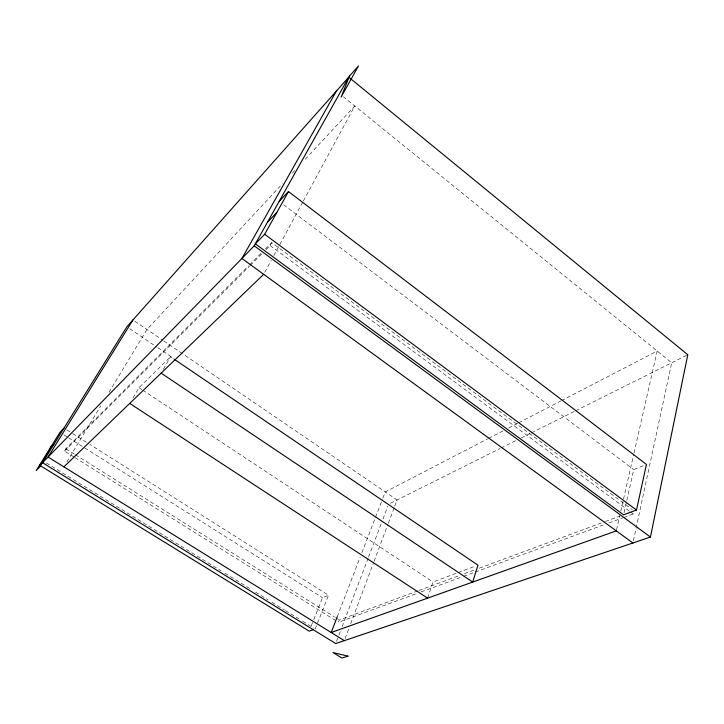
<?xml version="1.0" encoding="UTF-8"?>
<svg xmlns="http://www.w3.org/2000/svg" width="724" height="724" viewBox="0 0 724 724"><rect width="100%" height="100%" fill="white"/><g stroke="black" fill="none" stroke-linecap="round" stroke-linejoin="round"><path stroke-width="0.54" stroke-dasharray="3.62 2.71" d="M633.382 540.765L671.709 362.787L343.384 96.763M623.789 517.461L633.337 513.959L633.781 511.904M624.052 512.619L633.726 469.641L644.478 465.224M616.54 529.787L619.78 515.533M620.776 511.144L623.274 500.175M623.527 499.08L633.753 454.12M634.007 453.025L657.211 351.049L561.878 400.435M427.603 598.142L432.997 581.987L457.043 572.983M345.122 638.532L349.086 627.952M350.669 623.726L373.665 562.376M374.064 561.317L387.937 524.294M388.336 523.235L394.281 507.37M394.68 506.311L397.06 499.967L183.344 354.289M336.524 641.446L338.533 636.17M338.932 635.111L340.533 630.894M342.135 626.667L368.163 558.041M368.561 556.991L381.376 523.208M382.978 518.981L387.783 506.311M417.784 590.92L339.348 619.961L338.461 622.278L416.952 593.445M337.248 616.776L360.244 556.973M361.864 552.774L382.435 499.27M382.833 498.221L385.259 491.922L487.614 438.898M315.193 628.948L328.497 595.255L89.794 444.364M311.266 625.943L313.347 620.721M313.764 619.672L322.497 597.725L328.497 595.255M264.758 272.333L271.183 260.45M273.862 255.5L302.795 202.032M303.329 201.037L354.76 105.975L303.962 160.61M266.161 249.508L270.142 245.527L271.735 242.621L632.188 509.533M163.352 369.294L170.565 356.76L173.371 358.661M132.981 397.856L138.954 387.666L170.565 356.76M66.816 462.021L100.745 405.911M108.935 392.363L146.954 329.483L282.414 183.787M74.029 457.043L64.454 451.061L65.848 448.78L248.594 265.789M292.415 173.027L294.731 170.547M249.391 264.993L261.364 253.011M265.355 249.011L271.735 242.621M64.454 451.061L249.418 266.233M250.214 265.437L262.169 253.491M488.619 438.382L503.669 430.581M508.691 427.984L517.723 423.305M518.728 422.789L560.874 400.951M390.462 503.261L500.049 448.527M501.062 448.02L516.203 440.454M521.253 437.939L530.339 433.395M531.353 432.889L574.766 411.205M575.779 410.698L687.8 354.751M458.084 572.594L475.858 565.942M418.843 590.531L460.183 575.227M464.419 573.661L475.016 569.734M479.261 568.168L604.332 521.868M605.391 521.479L620.233 515.986M421.196 591.888L462.564 576.693M463.622 576.304L474.229 572.403M475.288 572.014L604.694 524.475M608.938 522.918L622.731 517.85M46.363 462.944L221.101 570.847M224.947 573.218L251.825 589.816M255.672 592.187L268.151 599.897M271.989 602.268L284.469 609.979M285.428 610.567L298.876 618.866M302.713 621.246L314.234 628.36M74.988 457.64L336.542 621.083M65.848 448.78L74.454 454.165M75.405 454.762L334.569 616.966M335.52 617.563L339.348 619.961M63.784 434.753L67.604 437.151M68.554 437.758L83.83 447.378M84.789 447.975L322.497 597.725M66.88 429.884L71.658 432.898M72.608 433.504L88.844 443.767M138.954 387.666L141.777 389.53M142.719 390.155L432.997 581.987M129.696 328.651L156.8 347.031M157.732 347.665L173.624 358.434M134.818 321.203L162.81 340.289M163.751 340.923L182.412 353.647M270.142 245.527L629.699 511.271M630.613 511.94L633.337 513.959M283.636 204.792L633.726 469.641"/><path stroke-width="1.09" d="M650.433 537.045L687.8 354.751L348.751 77.178L126.89 326.75L42.526 462.708L335.728 643.564L650.433 537.045L254.233 245.843L42.526 462.708M288.487 191.543L264.667 234.286L255.346 243.843L623.554 514.818L636.505 510.031L646.432 464.419L288.487 191.543L279.138 201.39M337.248 616.776L331.203 632.514L616.287 530.882M51.712 445.613L39.983 466.718L36.2 470.582L59.965 432.346L64.02 428.074M254.233 245.843L348.751 77.178M336.379 91.088L241.907 258.468L632.912 542.973M132.954 319.936L48.056 457.043L344.325 640.649M49.866 448.599L53.866 444.436M267.446 222.259L276.776 212.548M43.476 461.161L39.53 465.215L309.193 631.174L313.193 629.69M63.893 466.862L263.681 274.315M129.723 403.413L427.603 598.142M161.135 373.15L472.727 582.06L477.949 565.163L174.303 359.294M264.667 234.286L636.505 510.031M349.511 76.038L341.131 97.079L358.471 65.956L349.511 76.038M347.973 656.152L341.963 658.044L332.959 652.523L347.973 656.152"/></g></svg>
